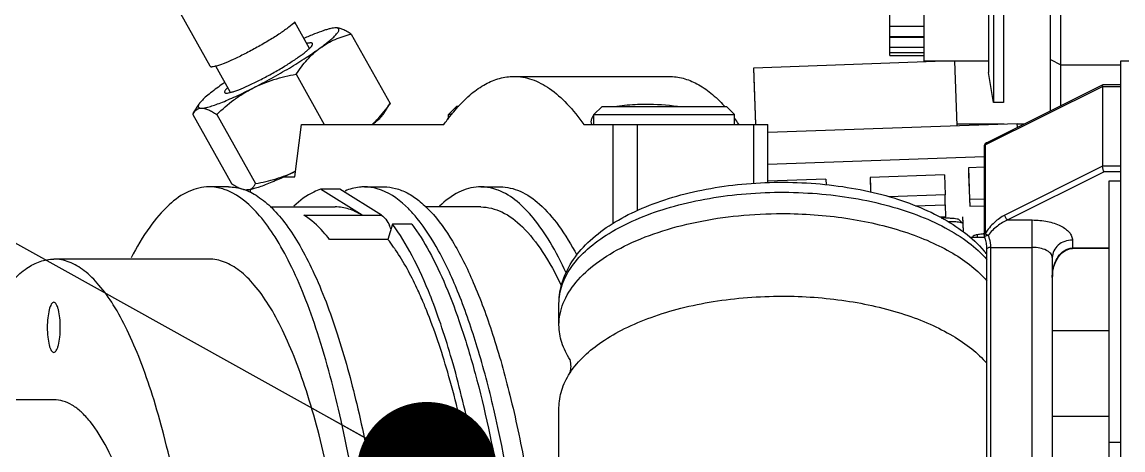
# Model space of a CAD drawing. Header units: millimetres. Extents: x 0 to 841, y 0 to 594.
# Drawn here: x 224.66 to 252.06, y 242.25 to 252.91 of the extents above; entities that cross this region are included whole.
import ezdxf

# ---------------------------------------------------------------- set-up
doc = ezdxf.new("R2010")
doc.units = ezdxf.units.MM
doc.header["$LTSCALE"] = 46.255
doc.layers.get('0').update_dxf_attribs({"linetype": 'CONTINUOUS'})
for name, color, linetype in [('7_ALL_FEATURES', 7, 'CONTINUOUS'), ('AXIS', 7, 'CONTINUOUS'), ('PRT_SURFACE', 7, 'CONTINUOUS')]:
    doc.layers.add(name, color=color, linetype=linetype)
doc.styles.get("Standard").update_dxf_attribs({"font": 'txt', "width": 0.85})
doc.dimstyles.get("Standard").update_dxf_attribs({"dimtxt": 3.5, "dimasz": 3.5, "dimexe": 1.5, "dimexo": 1, "dimtad": 1, "dimtxsty": 'STANDARD', "dimcen": 0.09, "dimadec": 0, "dimazin": 0, "dimtol": 1, "dimtp": 0.01, "dimtm": 0.01, "dimtfac": 1, "dimtofl": 0, "dimtmove": 0, "dimatfit": 3, "dimfxl": 1, "dimtolj": 1, "dimarcsym": 0})

msp = doc.modelspace()

# ---------------------------------------------------------------- linework, layer by layer
at = {"color": 7, "linetype": 'CONTINUOUS'}
for p, q in [((250.256, 250.704), (250.256, 280.638)), ((250.506, 250.829), (250.506, 280.592)), ((247.106, 251.936), (247.106, 276.62)), ((229.341, 251.812), (228.616, 253.111)), ((231.814, 252.252), (231.449, 252.908)), ((232.856, 252.61), (233.819, 250.885)), ((246.256, 252.548), (246.256, 252.81)), ((246.256, 252.81), (247.106, 252.81)), ((246.256, 252.548), (247.106, 252.548)), ((246.256, 252.153), (246.256, 252.284)), ((246.256, 252.284), (247.106, 252.284)), ((246.256, 252.153), (247.106, 252.153)), ((246.256, 252.074), (247.106, 252.074)), ((229.85, 251.156), (229.484, 251.812)), ((242.871, 251.773), (247.384, 251.936)), ((242.923, 250.357), (242.871, 251.773)), ((242.876, 251.505), (242.871, 251.773)), ((248.706, 251.936), (247.106, 251.936)), ((247.927, 250.333), (247.869, 251.936)), ((250.256, 251.974), (250.506, 251.841)), ((250.506, 251.841), (252.006, 251.841)), ((252.006, 251.942), (252.769, 251.942)), ((252.006, 233.355), (252.006, 251.942)), ((231.482, 251.61), (232.182, 250.355)), ((242.918, 250.357), (242.876, 251.505)), ((248.631, 249.85), (251.548, 251.308)), ((248.657, 249.904), (251.563, 251.357)), ((251.548, 251.308), (252.006, 251.308)), ((251.548, 251.308), (251.548, 249.317)), ((251.563, 251.357), (251.569, 251.358)), ((251.569, 251.358), (252.006, 251.358)), ((228.912, 250.61), (228.934, 250.651)), ((228.933, 250.648), (229.068, 250.867)), ((233.663, 250.628), (233.798, 250.847)), ((233.819, 250.885), (233.797, 250.844)), ((235.271, 250.605), (235.471, 250.805)), ((235.531, 250.805), (235.471, 250.805)), ((238.894, 250.605), (239.094, 250.805)), ((239.094, 250.805), (242.194, 250.805)), ((242.394, 250.605), (242.194, 250.805)), ((228.912, 250.61), (229.875, 248.885)), ((229.51, 250.61), (230.473, 248.885)), ((235.271, 250.491), (235.271, 250.605)), ((235.365, 250.605), (235.271, 250.605)), ((238.894, 250.355), (238.894, 250.605)), ((238.894, 250.605), (242.394, 250.605)), ((242.394, 250.355), (242.394, 250.605)), ((243.223, 250.163), (249.426, 250.387)), ((247.925, 250.375), (249.104, 250.375)), ((249.43, 250.29), (249.426, 250.387)), ((249.426, 250.375), (249.6, 250.375)), ((231.452, 249.056), (231.62, 250.355)), ((231.62, 250.355), (235.157, 250.355)), ((238.644, 250.355), (243.223, 250.355)), ((239.359, 250.355), (239.359, 247.882)), ((239.972, 250.355), (239.972, 248.211)), ((242.869, 248.889), (242.869, 250.355)), ((243.223, 248.914), (243.223, 250.355)), ((248.631, 249.85), (248.631, 247.641)), ((243.223, 249.37), (248.602, 249.564)), ((248.602, 249.814), (248.602, 247.605)), ((248.602, 249.295), (248.211, 249.281)), ((248.211, 249.281), (248.24, 248.489)), ((248.211, 249.281), (248.214, 249.113)), ((251.548, 249.317), (249.119, 248.102)), ((252.006, 249.317), (251.548, 249.317)), ((231.186, 249.056), (231.452, 249.056)), ((247.614, 249.105), (245.765, 249.038)), ((245.765, 249.038), (245.778, 248.675)), ((245.765, 249.038), (245.77, 248.789)), ((247.614, 249.105), (247.632, 248.61)), ((248.214, 249.113), (248.243, 248.321)), ((251.59, 249.18), (249.189, 247.98)), ((252.006, 249.18), (251.59, 249.18)), ((230.352, 248.664), (230.352, 248.741)), ((233.126, 248.098), (232.088, 248.744)), ((232.571, 248.744), (232.088, 248.744)), ((233.609, 248.098), (232.571, 248.744)), ((244.666, 248.998), (243.223, 248.946)), ((244.666, 248.998), (244.671, 248.858)), ((245.77, 248.789), (245.774, 248.676)), ((252.006, 248.944), (251.706, 248.944)), ((251.706, 248.944), (251.706, 235.631)), ((247.632, 248.61), (246.231, 248.559)), ((247.636, 248.361), (247.632, 248.61)), ((248.602, 248.502), (248.24, 248.489)), ((248.24, 248.489), (248.243, 248.321)), ((230.84, 248.305), (232.457, 248.305)), ((236.079, 248.305), (234.695, 248.305)), ((246.889, 248.334), (247.636, 248.361)), ((247.631, 248.361), (247.642, 248.058)), ((248.243, 248.321), (248.602, 248.334)), ((231.677, 248.098), (233.609, 248.098)), ((247.642, 248.058), (247.494, 248.053)), ((247.544, 248.028), (247.567, 248.029)), ((247.642, 248.03), (247.642, 248.058)), ((247.964, 247.997), (248.067, 247.903)), ((249.189, 247.98), (249.798, 247.98)), ((249.798, 234.747), (249.798, 247.98)), ((233.882, 247.875), (233.766, 247.498)), ((234.365, 247.875), (233.882, 247.875)), ((248.067, 247.903), (248.072, 247.894)), ((248.072, 247.894), (248.079, 247.683)), ((248.601, 247.634), (248.598, 247.634)), ((233.766, 247.498), (232.317, 247.498)), ((248.242, 247.555), (248.612, 247.555)), ((248.428, 247.612), (248.43, 247.555)), ((248.602, 247.605), (248.606, 247.575)), ((250.798, 247.48), (250.798, 247.267)), ((248.66, 247.247), (248.66, 234.55)), ((248.76, 247.297), (249.798, 247.297)), ((248.76, 247.297), (248.76, 234.6)), ((251.706, 247.28), (250.798, 247.28)), ((251.706, 247.267), (250.798, 247.267)), ((250.298, 247.047), (250.298, 234.997)), ((234.831, 246.071), (234.825, 246.085)), ((234.724, 245.742), (234.72, 245.753)), ((238.023, 245.365), (238.023, 245.896)), ((238.023, 233.252), (238.023, 243.308)), ((251.706, 243.083), (250.298, 243.083)), ((251.706, 242.449), (252.006, 242.449))]:
    msp.add_line(p, q, dxfattribs=at)
for points in [[(248.606, 247.575), (248.626, 247.506), (248.648, 247.4), (248.659, 247.302), (248.66, 247.247)], [(250.298, 246.547), (250.306, 246.673), (250.336, 246.819), (250.385, 246.949), (250.45, 247.061), (250.53, 247.153), (250.623, 247.22), (250.726, 247.259), (250.798, 247.267)]]:
    msp.add_lwpolyline(points, dxfattribs=at)
for centre, radius, start, end in [((248.674, 249.87), 0.038, 116.5936, 128.9258), ((236.079, 247.68), 1.124, 89.9997, 92.937), ((247.673, 245.107), 2.924, 90.5829, 92.068), ((232.502, 247.201), 1.455, 24.5049, 25.9487), ((232.318, 247.118), 1.656, 22.7584, 24.4974), ((246.575, 245.484), 2.66, 38.0902, 40.3693), ((251.366, 246.547), 1.068, 172.7632, 180.007), ((223.71, 241.289), 11.88, 22.0705, 22.844), ((239.995, 243.061), 2.028, 146.736, 147.123)]:
    msp.add_arc(centre, radius, start, end, dxfattribs=at)
for points, knots in [([(231.453, 252.911), (231.407, 252.865), (231.286, 252.767), (231.072, 252.616), (230.808, 252.449), (230.515, 252.279), (230.217, 252.119), (229.935, 251.982), (229.694, 251.878), (229.546, 251.826), (229.482, 251.81)], [0, 0, 0, 0, 0.086649, 0.204944, 0.346054, 0.499133, 0.652334, 0.793797, 0.912645, 1, 1, 1, 1]), ([(232.471, 252.765), (232.453, 252.765), (232.411, 252.761), (232.341, 252.748), (232.259, 252.726), (232.124, 252.683), (231.928, 252.609), (231.766, 252.54), (231.678, 252.501)], [0, 0, 0, 0, 0.066098, 0.150098, 0.251865, 0.370877, 0.657115, 1, 1, 1, 1]), ([(232.083, 252.265), (232.132, 252.301), (232.221, 252.368), (232.341, 252.465), (232.435, 252.55), (232.494, 252.615), (232.527, 252.66), (232.542, 252.687), (232.549, 252.71), (232.55, 252.731), (232.541, 252.748), (232.523, 252.758), (232.499, 252.764), (232.481, 252.765), (232.471, 252.765)], [0, 0, 0, 0, 0.237182, 0.440682, 0.607506, 0.735707, 0.785227, 0.825351, 0.856911, 0.881855, 0.904081, 0.928864, 0.960184, 1, 1, 1, 1]), ([(232.083, 252.265), (232.141, 252.307), (232.261, 252.384), (232.515, 252.511), (232.719, 252.576), (232.856, 252.61)], [0, 0, 0, 0, 0.251656, 0.501403, 1, 1, 1, 1]), ([(232.856, 252.61), (232.82, 252.633), (232.752, 252.674), (232.651, 252.723), (232.559, 252.756), (232.499, 252.765), (232.471, 252.765)], [0, 0, 0, 0, 0.301437, 0.57073, 0.803534, 1, 1, 1, 1]), ([(230.054, 251.224), (230.136, 251.256), (230.311, 251.332), (230.582, 251.464), (230.869, 251.617), (231.151, 251.781), (231.373, 251.92), (231.532, 252.028), (231.634, 252.101), (231.721, 252.168), (231.791, 252.227), (231.843, 252.278), (231.87, 252.311), (231.879, 252.326)], [0, 0, 0, 0, 0.122368, 0.266362, 0.42179, 0.577569, 0.722588, 0.787801, 0.846584, 0.897923, 0.940972, 0.975099, 1, 1, 1, 1]), ([(231.879, 252.326), (231.883, 252.333), (231.89, 252.345), (231.894, 252.363), (231.888, 252.379), (231.873, 252.388), (231.851, 252.391), (231.823, 252.39), (231.787, 252.384), (231.761, 252.378), (231.747, 252.375)], [0, 0, 0, 0, 0.119042, 0.205891, 0.275156, 0.352718, 0.458381, 0.600121, 0.780543, 1, 1, 1, 1]), ([(230.41, 251.265), (230.563, 251.343), (230.868, 251.505), (231.308, 251.757), (231.715, 252.01), (231.968, 252.182), (232.083, 252.265)], [0, 0, 0, 0, 0.264078, 0.530477, 0.781356, 1, 1, 1, 1]), ([(231.482, 251.61), (231.566, 251.736), (231.702, 251.918), (231.911, 252.13), (232.024, 252.223), (232.083, 252.265)], [0, 0, 0, 0, 0.508946, 0.756641, 1, 1, 1, 1]), ([(229.341, 251.812), (229.342, 251.809), (229.354, 251.796), (229.373, 251.795), (229.387, 251.795)], [0, 0, 0, 0, 0.187813, 1, 1, 1, 1]), ([(229.482, 251.81), (229.473, 251.808), (229.441, 251.801), (229.409, 251.795), (229.387, 251.795)], [0, 0, 0, 0, 0.300782, 1, 1, 1, 1]), ([(230.41, 251.265), (230.577, 251.35), (230.929, 251.49), (231.296, 251.576), (231.482, 251.61)], [0, 0, 0, 0, 0.498153, 1, 1, 1, 1]), ([(229.513, 251.265), (229.459, 251.225), (229.36, 251.151), (229.23, 251.044), (229.144, 250.963), (229.094, 250.905), (229.075, 250.88), (229.068, 250.867)], [0, 0, 0, 0, 0.337379, 0.619486, 0.841202, 0.928488, 1, 1, 1, 1]), ([(229.125, 250.765), (229.152, 250.765), (229.217, 250.774), (229.326, 250.8), (229.459, 250.843), (229.616, 250.901), (229.793, 250.974), (230.061, 251.093), (230.268, 251.193), (230.41, 251.265)], [0, 0, 0, 0, 0.059449, 0.140363, 0.242099, 0.36328, 0.502041, 0.656148, 1, 1, 1, 1]), ([(229.51, 250.61), (229.644, 250.739), (229.856, 250.921), (230.164, 251.131), (230.327, 251.223), (230.41, 251.265)], [0, 0, 0, 0, 0.498885, 0.749096, 1, 1, 1, 1]), ([(229.71, 251.403), (229.693, 251.392), (229.627, 251.346), (229.561, 251.3), (229.513, 251.265)], [0, 0, 0, 0, 0.261062, 1, 1, 1, 1]), ([(229.779, 251.276), (229.768, 251.266), (229.75, 251.248), (229.727, 251.221), (229.712, 251.197), (229.703, 251.177), (229.703, 251.16), (229.713, 251.147), (229.731, 251.141), (229.745, 251.14), (229.752, 251.14)], [0, 0, 0, 0, 0.218878, 0.398678, 0.539901, 0.645181, 0.722725, 0.792486, 0.880113, 1, 1, 1, 1]), ([(229.752, 251.14), (229.77, 251.14), (229.81, 251.146), (229.878, 251.162), (229.961, 251.189), (230.022, 251.211), (230.054, 251.224)], [0, 0, 0, 0, 0.163666, 0.386383, 0.666463, 1, 1, 1, 1]), ([(251.548, 251.308), (251.548, 251.319), (251.549, 251.336), (251.558, 251.354), (251.563, 251.357)], [0, 0, 0, 0, 0.627815, 1, 1, 1, 1]), ([(228.934, 250.651), (228.955, 250.684), (228.994, 250.729), (229.066, 250.761), (229.105, 250.765), (229.125, 250.765)], [0, 0, 0, 0, 0.49759, 0.73939, 1, 1, 1, 1]), ([(229.068, 250.867), (229.063, 250.86), (229.055, 250.846), (229.048, 250.825), (229.046, 250.806), (229.05, 250.79), (229.061, 250.778), (229.078, 250.77), (229.1, 250.766), (229.116, 250.765), (229.125, 250.765)], [0, 0, 0, 0, 0.16486, 0.298848, 0.4072, 0.499997, 0.592793, 0.701163, 0.835202, 1, 1, 1, 1]), ([(229.125, 250.765), (229.152, 250.765), (229.212, 250.756), (229.305, 250.723), (229.406, 250.674), (229.474, 250.633), (229.51, 250.61)], [0, 0, 0, 0, 0.196466, 0.42927, 0.698563, 1, 1, 1, 1]), ([(233.371, 250.354), (233.414, 250.392), (233.58, 250.554), (233.722, 250.739), (233.819, 250.885)], [0, 0, 0, 0, 0.244898, 1, 1, 1, 1]), ([(233.384, 250.356), (233.417, 250.382), (233.478, 250.432), (233.558, 250.505), (233.619, 250.568), (233.651, 250.609), (233.663, 250.628)], [0, 0, 0, 0, 0.327231, 0.604299, 0.828837, 1, 1, 1, 1]), ([(248.631, 249.85), (248.627, 249.848), (248.616, 249.842), (248.606, 249.832), (248.603, 249.823)], [0, 0, 0, 0, 0.295326, 1, 1, 1, 1]), ([(248.65, 249.9), (248.647, 249.897), (248.635, 249.883), (248.631, 249.864), (248.631, 249.85)], [0, 0, 0, 0, 0.220686, 1, 1, 1, 1]), ([(251.59, 249.18), (251.576, 249.197), (251.557, 249.243), (251.548, 249.29), (251.548, 249.317)], [0, 0, 0, 0, 0.453119, 1, 1, 1, 1]), ([(231.469, 249.192), (231.336, 249.125), (231.141, 249.032), (230.888, 248.922), (230.722, 248.855), (230.575, 248.801), (230.45, 248.762), (230.347, 248.738), (230.286, 248.73), (230.26, 248.73)], [0, 0, 0, 0, 0.34442, 0.49815, 0.636401, 0.757146, 0.858701, 0.939835, 1, 1, 1, 1]), ([(230.473, 248.885), (230.645, 248.916), (230.986, 248.995), (231.314, 249.119), (231.471, 249.194)], [0, 0, 0, 0, 0.50168, 1, 1, 1, 1]), ([(229.318, 248.805), (229.147, 248.805), (228.774, 248.713), (228.269, 248.345), (227.791, 247.772), (227.516, 247.301), (227.379, 247.037)], [0, 0, 0, 0, 0.187536, 0.40572, 0.673686, 1, 1, 1, 1]), ([(229.775, 248.711), (229.738, 248.727), (229.591, 248.78), (229.434, 248.805), (229.318, 248.805)], [0, 0, 0, 0, 0.258634, 1, 1, 1, 1]), ([(229.801, 248.805), (229.924, 248.805), (230.183, 248.761), (230.554, 248.571), (230.912, 248.266), (231.26, 247.849), (231.596, 247.322), (232.054, 246.428), (232.333, 245.679), (232.505, 245.147)], [0, 0, 0, 0, 0.07721, 0.161491, 0.258212, 0.370701, 0.500717, 0.649, 1, 1, 1, 1]), ([(229.875, 248.885), (229.911, 248.862), (229.979, 248.822), (230.08, 248.772), (230.172, 248.739), (230.232, 248.73), (230.26, 248.73)], [0, 0, 0, 0, 0.301437, 0.57073, 0.803534, 1, 1, 1, 1]), ([(230.26, 248.73), (230.283, 248.73), (230.33, 248.736), (230.391, 248.769), (230.438, 248.821), (230.462, 248.862), (230.473, 248.885)], [0, 0, 0, 0, 0.253532, 0.489516, 0.733469, 1, 1, 1, 1]), ([(232.088, 248.744), (232.031, 248.725), (231.788, 248.626), (231.574, 248.464), (231.428, 248.326)], [0, 0, 0, 0, 0.228716, 1, 1, 1, 1]), ([(233.182, 248.805), (233.141, 248.805), (232.976, 248.796), (232.814, 248.751), (232.7, 248.701)], [0, 0, 0, 0, 0.244242, 1, 1, 1, 1]), ([(233.608, 248.724), (233.573, 248.737), (233.435, 248.783), (233.289, 248.805), (233.182, 248.805)], [0, 0, 0, 0, 0.257541, 1, 1, 1, 1]), ([(233.665, 248.805), (233.763, 248.805), (233.966, 248.778), (234.262, 248.658), (234.553, 248.462), (234.956, 248.08), (235.433, 247.402), (235.941, 246.367), (236.411, 245.079), (236.834, 243.558), (237.201, 241.83), (237.62, 239.212), (237.949, 235.668), (238.046, 231.279), (237.846, 226.945), (237.505, 224.122), (237.275, 222.781)], [0, 0, 0, 0, 0.010776, 0.022202, 0.034817, 0.049007, 0.082959, 0.125051, 0.175306, 0.23327, 0.298187, 0.369087, 0.524183, 0.688371, 0.850602, 1, 1, 1, 1]), ([(236.022, 248.804), (235.853, 248.795), (235.49, 248.689), (235.195, 248.462), (235.051, 248.327)], [0, 0, 0, 0, 0.460902, 1, 1, 1, 1]), ([(236.506, 248.724), (236.471, 248.737), (236.334, 248.783), (236.187, 248.805), (236.079, 248.805)], [0, 0, 0, 0, 0.257574, 1, 1, 1, 1]), ([(236.562, 248.805), (236.73, 248.805), (237.094, 248.718), (237.59, 248.365), (238.059, 247.813), (238.33, 247.36), (238.465, 247.105)], [0, 0, 0, 0, 0.188952, 0.407709, 0.675162, 1, 1, 1, 1]), ([(238.023, 245.896), (238.023, 246.088), (238.09, 246.482), (238.37, 247.023), (238.798, 247.5), (239.351, 247.91), (240.011, 248.256), (240.763, 248.534), (241.589, 248.742), (242.771, 248.922), (243.99, 248.943), (245.189, 248.808), (246.041, 248.632), (246.827, 248.382), (247.721, 247.977), (248.31, 247.55), (248.602, 247.207)], [0, 0, 0, 0, 0.046889, 0.095112, 0.146171, 0.201431, 0.261591, 0.326624, 0.395897, 0.468345, 0.61707, 0.690468, 0.761239, 0.828178, 0.890449, 1, 1, 1, 1]), ([(229.407, 215.309), (229.547, 215.32), (229.842, 215.402), (230.252, 215.673), (230.647, 216.086), (231.027, 216.635), (231.392, 217.318), (231.738, 218.129), (232.064, 219.062), (232.484, 220.519), (232.924, 222.585), (233.313, 225.304), (233.566, 228.261), (233.675, 231.35), (233.634, 234.464), (233.445, 237.494), (233.116, 240.333), (232.658, 242.881), (232.165, 244.773), (231.706, 246.065), (231.357, 246.864), (230.99, 247.535), (230.523, 248.193), (230.089, 248.583), (229.775, 248.711)], [0, 0, 0, 0, 0.01187, 0.025304, 0.041143, 0.059848, 0.081615, 0.106481, 0.134378, 0.165169, 0.2346, 0.312793, 0.397294, 0.485359, 0.574086, 0.660549, 0.741915, 0.815583, 0.879321, 0.90693, 0.931497, 0.952964, 0.971379, 1, 1, 1, 1]), ([(234.494, 248.02), (234.425, 248.104), (234.174, 248.387), (233.86, 248.628), (233.608, 248.724)], [0, 0, 0, 0, 0.286549, 1, 1, 1, 1]), ([(238.2, 246.663), (238.08, 246.925), (237.835, 247.402), (237.332, 248.147), (236.853, 248.591), (236.506, 248.724)], [0, 0, 0, 0, 0.318634, 0.589136, 1, 1, 1, 1]), ([(238.023, 245.896), (238.023, 246.055), (238.083, 246.389), (238.338, 246.857), (238.742, 247.289), (239.282, 247.677), (239.943, 248.012), (240.706, 248.287), (241.551, 248.494), (242.765, 248.673), (244.314, 248.697), (245.821, 248.469), (246.915, 248.128), (247.618, 247.815), (248.207, 247.447), (248.532, 247.153), (248.666, 246.998)], [0, 0, 0, 0, 0.039203, 0.081554, 0.129283, 0.183444, 0.244143, 0.310808, 0.382396, 0.457548, 0.612043, 0.761178, 0.829919, 0.893058, 0.949815, 1, 1, 1, 1]), ([(233.126, 248.098), (233.022, 248.163), (232.807, 248.267), (232.57, 248.305), (232.457, 248.305)], [0, 0, 0, 0, 0.519822, 1, 1, 1, 1]), ([(236.079, 248.305), (236.258, 248.305), (236.649, 248.201), (237.171, 247.791), (237.661, 247.156), (237.941, 246.639), (238.081, 246.347)], [0, 0, 0, 0, 0.18272, 0.399017, 0.668755, 1, 1, 1, 1]), ([(232.317, 247.498), (232.266, 247.562), (232.078, 247.786), (231.857, 247.987), (231.677, 248.098)], [0, 0, 0, 0, 0.277394, 1, 1, 1, 1]), ([(233.609, 248.098), (233.649, 248.073), (233.727, 247.991), (233.782, 247.895), (233.809, 247.838)], [0, 0, 0, 0, 0.429403, 1, 1, 1, 1]), ([(236.021, 219.398), (236.175, 219.913), (236.458, 221.012), (236.936, 223.433), (237.348, 226.792), (237.558, 231.044), (237.481, 235.367), (237.124, 239.461), (236.594, 242.59), (236.028, 244.754), (235.576, 246.076), (235.085, 247.158), (234.698, 247.769), (234.494, 248.02)], [0, 0, 0, 0, 0.055182, 0.116417, 0.253274, 0.402058, 0.55314, 0.696698, 0.823561, 0.878295, 0.926203, 0.966808, 1, 1, 1, 1]), ([(238.023, 245.365), (238.023, 245.456), (238.042, 245.641), (238.154, 246.015), (238.443, 246.471), (238.972, 246.948), (239.669, 247.362), (240.51, 247.7), (241.465, 247.951), (242.499, 248.105), (243.212, 248.14), (243.573, 248.14)], [0, 0, 0, 0, 0.040707, 0.082571, 0.17327, 0.277885, 0.398281, 0.5337, 0.68165, 0.83851, 1, 1, 1, 1]), ([(243.573, 248.14), (244.105, 248.14), (245.136, 248.067), (246.37, 247.79), (247.248, 247.457), (247.812, 247.172), (248.288, 246.848), (248.554, 246.597), (248.667, 246.467)], [0, 0, 0, 0, 0.290049, 0.562161, 0.686743, 0.801653, 0.906087, 1, 1, 1, 1]), ([(247.643, 248.031), (247.682, 248.031), (247.753, 248.03), (247.849, 248.025), (247.916, 248.015), (247.954, 248.006), (247.964, 247.997)], [0, 0, 0, 0, 0.357925, 0.660166, 0.879771, 1, 1, 1, 1]), ([(247.698, 247.946), (247.713, 247.946), (247.768, 247.945), (247.824, 247.944), (247.865, 247.941)], [0, 0, 0, 0, 0.265483, 1, 1, 1, 1]), ([(247.865, 247.941), (247.91, 247.938), (247.97, 247.933), (248.037, 247.918), (248.06, 247.909), (248.067, 247.903)], [0, 0, 0, 0, 0.656317, 0.869958, 1, 1, 1, 1]), ([(249.119, 248.102), (249.024, 248.054), (248.838, 247.921), (248.691, 247.744), (248.631, 247.641)], [0, 0, 0, 0, 0.470231, 1, 1, 1, 1]), ([(249.189, 247.98), (249.098, 247.942), (248.916, 247.835), (248.764, 247.685), (248.702, 247.596)], [0, 0, 0, 0, 0.476937, 1, 1, 1, 1]), ([(249.19, 247.98), (249.168, 247.991), (249.134, 248.029), (249.119, 248.077), (249.119, 248.102)], [0, 0, 0, 0, 0.487771, 1, 1, 1, 1]), ([(249.798, 247.98), (249.926, 247.98), (250.169, 247.957), (250.45, 247.87), (250.627, 247.765), (250.722, 247.679), (250.783, 247.583), (250.798, 247.513), (250.798, 247.48)], [0, 0, 0, 0, 0.318375, 0.60155, 0.722111, 0.826868, 0.917694, 1, 1, 1, 1]), ([(234.825, 246.085), (234.69, 246.427), (234.415, 247.046), (234.065, 247.628), (233.882, 247.875)], [0, 0, 0, 0, 0.545058, 1, 1, 1, 1]), ([(234.365, 247.875), (234.525, 247.66), (234.832, 247.162), (235.234, 246.306), (235.611, 245.289), (236.097, 243.657), (236.593, 241.299), (236.858, 239.317), (236.967, 238.257)], [0, 0, 0, 0, 0.079931, 0.173969, 0.281983, 0.40337, 0.682127, 1, 1, 1, 1]), ([(248.598, 247.634), (248.582, 247.632), (248.525, 247.627), (248.468, 247.62), (248.427, 247.612)], [0, 0, 0, 0, 0.27794, 1, 1, 1, 1]), ([(248.602, 247.605), (248.602, 247.609), (248.605, 247.625), (248.62, 247.635), (248.631, 247.641)], [0, 0, 0, 0, 0.209591, 1, 1, 1, 1]), ([(248.631, 247.641), (248.636, 247.638), (248.646, 247.63), (248.669, 247.615), (248.688, 247.603), (248.702, 247.596)], [0, 0, 0, 0, 0.201132, 0.444535, 1, 1, 1, 1]), ([(233.958, 247.236), (233.942, 247.259), (233.88, 247.348), (233.816, 247.435), (233.766, 247.498)], [0, 0, 0, 0, 0.257895, 1, 1, 1, 1]), ([(248.427, 247.612), (248.399, 247.607), (248.363, 247.599), (248.326, 247.584), (248.317, 247.574), (248.317, 247.57)], [0, 0, 0, 0, 0.697635, 0.89445, 1, 1, 1, 1]), ([(248.702, 247.596), (248.69, 247.591), (248.668, 247.586), (248.641, 247.579), (248.624, 247.575), (248.615, 247.574), (248.61, 247.574), (248.607, 247.574), (248.606, 247.575)], [0, 0, 0, 0, 0.379853, 0.700302, 0.823083, 0.915294, 0.973533, 1, 1, 1, 1]), ([(248.702, 247.596), (248.711, 247.571), (248.743, 247.474), (248.76, 247.372), (248.76, 247.297)], [0, 0, 0, 0, 0.25984, 1, 1, 1, 1]), ([(250.798, 247.48), (250.733, 247.48), (250.605, 247.458), (250.439, 247.365), (250.326, 247.221), (250.298, 247.104), (250.298, 247.047)], [0, 0, 0, 0, 0.266347, 0.5234, 0.766765, 1, 1, 1, 1]), ([(234.659, 245.901), (234.605, 246.029), (234.401, 246.489), (234.162, 246.934), (233.958, 247.236)], [0, 0, 0, 0, 0.275962, 1, 1, 1, 1]), ([(248.76, 247.297), (248.748, 247.297), (248.723, 247.294), (248.686, 247.284), (248.66, 247.262), (248.66, 247.247)], [0, 0, 0, 0, 0.324278, 0.612777, 1, 1, 1, 1]), ([(250.298, 247.047), (250.298, 247.064), (250.291, 247.099), (250.26, 247.147), (250.213, 247.19), (250.124, 247.242), (249.984, 247.286), (249.862, 247.297), (249.798, 247.297)], [0, 0, 0, 0, 0.082306, 0.173132, 0.27789, 0.39845, 0.681624, 1, 1, 1, 1]), ([(250.307, 246.682), (250.315, 246.75), (250.346, 246.885), (250.437, 247.073), (250.56, 247.204), (250.689, 247.268), (250.762, 247.28), (250.798, 247.28)], [0, 0, 0, 0, 0.244796, 0.491549, 0.74214, 0.870445, 1, 1, 1, 1]), ([(229.324, 232.055), (229.324, 233.028), (229.276, 234.938), (229.062, 237.711), (228.716, 240.269), (228.315, 242.214), (227.928, 243.583), (227.626, 244.457), (227.304, 245.213), (226.965, 245.844), (226.611, 246.346), (226.242, 246.716), (225.858, 246.949), (225.583, 247.005), (225.454, 247.005)], [0, 0, 0, 0, 0.181389, 0.356287, 0.518511, 0.662501, 0.726205, 0.783755, 0.834833, 0.879289, 0.917215, 0.949084, 0.975999, 1, 1, 1, 1]), ([(236.484, 238.257), (236.405, 239.026), (236.221, 240.499), (235.85, 242.587), (235.403, 244.432), (235.033, 245.56), (234.831, 246.071)], [0, 0, 0, 0, 0.28941, 0.555934, 0.794246, 1, 1, 1, 1]), ([(238.299, 244.173), (238.501, 244.481), (238.952, 244.885), (239.668, 245.296), (240.33, 245.574), (241.07, 245.798), (242.153, 246.019), (243.001, 246.083), (243.573, 246.083)], [0, 0, 0, 0, 0.190681, 0.303765, 0.427963, 0.561867, 0.703505, 1, 1, 1, 1]), ([(243.573, 246.083), (244.104, 246.083), (245.135, 246.01), (246.368, 245.734), (247.246, 245.402), (247.809, 245.116), (248.286, 244.793), (248.552, 244.542), (248.665, 244.412)], [0, 0, 0, 0, 0.289996, 0.562082, 0.686668, 0.801593, 0.906053, 1, 1, 1, 1]), ([(236.38, 237.918), (236.302, 238.691), (236.121, 240.172), (235.751, 242.268), (235.302, 244.112), (234.929, 245.236), (234.724, 245.742)], [0, 0, 0, 0, 0.290631, 0.557797, 0.795793, 1, 1, 1, 1]), ([(238.299, 244.5), (238.213, 244.633), (238.074, 244.91), (238.023, 245.217), (238.023, 245.365)], [0, 0, 0, 0, 0.516886, 1, 1, 1, 1]), ([(232.505, 245.147), (232.691, 244.572), (233.03, 243.328), (233.431, 241.329), (233.751, 239.115), (234.062, 235.89), (234.172, 232.548), (234.089, 229.183), (233.928, 226.72), (233.673, 224.381), (233.331, 222.22), (232.909, 220.286), (232.419, 218.624), (231.872, 217.268), (231.349, 216.361), (230.897, 215.832), (230.571, 215.555), (230.237, 215.373), (230.003, 215.318), (229.89, 215.309)], [0, 0, 0, 0, 0.058098, 0.123907, 0.196143, 0.27331, 0.435728, 0.517484, 0.597222, 0.67322, 0.743867, 0.807718, 0.863559, 0.910508, 0.948183, 0.963689, 0.977206, 0.989114, 1, 1, 1, 1]), ([(238.31, 244.454), (238.308, 244.466), (238.303, 244.484), (238.294, 244.506), (238.292, 244.513), (238.29, 244.515), (238.295, 244.507), (238.296, 244.505), (238.299, 244.5)], [0, 0, 0, 0, 0.449534, 0.724764, 0.782, 0.788544, 0.79747, 1, 1, 1, 1]), ([(238.296, 244.171), (238.311, 244.21), (238.328, 244.305), (238.322, 244.402), (238.31, 244.454)], [0, 0, 0, 0, 0.44304, 1, 1, 1, 1]), ([(238.023, 243.308), (238.023, 243.454), (238.072, 243.757), (238.207, 244.031), (238.292, 244.162)], [0, 0, 0, 0, 0.483527, 1, 1, 1, 1]), ([(224.765, 236.845), (224.708, 237.322), (224.58, 238.236), (224.331, 239.532), (224.038, 240.677), (223.708, 241.651), (223.347, 242.435), (223.006, 242.951), (222.715, 243.243), (222.506, 243.392), (222.292, 243.484), (222.144, 243.505), (222.074, 243.505)], [0, 0, 0, 0, 0.19174, 0.368078, 0.526006, 0.663096, 0.777767, 0.86976, 0.907886, 0.941509, 0.971703, 1, 1, 1, 1])]:
    msp.add_open_spline(points, degree=3, knots=knots, dxfattribs=at)
for points in [[(248.609, 249.852), (248.604, 249.84), (248.602, 249.827), (248.602, 249.814)], [(248.657, 249.904), (248.636, 249.893), (248.618, 249.874), (248.609, 249.852)], [(248.603, 249.823), (248.602, 249.82), (248.602, 249.817), (248.602, 249.815)]]:
    msp.add_open_spline(points, degree=3, dxfattribs=at)
at = {"layer": '7_ALL_FEATURES', "color": 7, "linetype": 'CONTINUOUS'}
for p, q in [((246.256, 252.81), (246.256, 253.228)), ((246.256, 252.284), (246.256, 252.548)), ((247.106, 252.526), (246.256, 252.526)), ((246.256, 252.074), (246.256, 252.153))]:
    msp.add_line(p, q, dxfattribs=at)
at = {"layer": 'AXIS', "color": 7, "linetype": 'CONTINUOUS'}
for p, q in [((248.831, 258.905), (248.831, 250.905)), ((249.081, 258.905), (249.081, 250.905)), ((248.706, 255.529), (248.706, 251.655)), ((236.9, 251.555), (240.764, 251.555)), ((248.831, 250.905), (248.706, 251.655)), ((249.081, 250.905), (248.831, 250.905)), ((238.819, 250.43), (238.831, 250.355)), ((229.801, 248.805), (229.318, 248.805)), ((233.182, 248.805), (233.665, 248.805)), ((236.079, 248.805), (236.562, 248.805)), ((229.318, 247.005), (225.454, 247.005)), ((238.023, 245.365), (238.023, 245.896)), ((251.706, 245.217), (250.298, 245.217)), ((225.454, 243.505), (222.074, 243.505)), ((238.023, 233.252), (238.023, 243.308))]:
    msp.add_line(p, q, dxfattribs=at)
for centre, radius, start, end in [((240.168, 244.268), 6.588, 83.01, 89.9664), ((239.315, 248.236), 3.826, 41.9671, 42.519), ((239.129, 250.354), 0.336, 133.8341, 135.734), ((238.177, 247.313), 5.292, 35.3729, 37.1386), ((237.913, 247.124), 5.616, 35.1165, 35.3876)]:
    msp.add_arc(centre, radius, start, end, dxfattribs=at)
for points, knots in [([(235.505, 250.795), (235.611, 250.913), (235.825, 251.124), (236.176, 251.37), (236.535, 251.521), (236.782, 251.555), (236.9, 251.555)], [0, 0, 0, 0, 0.29179, 0.549709, 0.781921, 1, 1, 1, 1]), ([(236.9, 251.555), (237.051, 251.555), (237.368, 251.498), (237.82, 251.255), (238.256, 250.865), (238.515, 250.538), (238.644, 250.355)], [0, 0, 0, 0, 0.205563, 0.431625, 0.693421, 1, 1, 1, 1]), ([(240.764, 251.555), (240.881, 251.555), (241.122, 251.522), (241.475, 251.377), (241.82, 251.14), (242.03, 250.936), (242.135, 250.822)], [0, 0, 0, 0, 0.218962, 0.451628, 0.709291, 1, 1, 1, 1]), ([(235.157, 250.355), (235.185, 250.395), (235.295, 250.546), (235.413, 250.692), (235.505, 250.795)], [0, 0, 0, 0, 0.261963, 1, 1, 1, 1]), ([(240.172, 250.856), (240.108, 250.856), (239.872, 250.852), (239.635, 250.834), (239.465, 250.807)], [0, 0, 0, 0, 0.269965, 1, 1, 1, 1]), ([(238.889, 250.588), (238.867, 250.566), (238.832, 250.518), (238.819, 250.458), (238.819, 250.43)], [0, 0, 0, 0, 0.520694, 1, 1, 1, 1]), ([(222.97, 243.516), (223.126, 244.023), (223.38, 244.735), (223.799, 245.588), (224.108, 246.09), (224.427, 246.488), (224.758, 246.78), (225.1, 246.962), (225.34, 247.005), (225.454, 247.005)], [0, 0, 0, 0, 0.352994, 0.501977, 0.632357, 0.744778, 0.84094, 0.924173, 1, 1, 1, 1]), ([(229.318, 217.105), (229.447, 217.105), (229.721, 217.161), (230.106, 217.394), (230.475, 217.764), (230.829, 218.266), (231.168, 218.897), (231.49, 219.653), (231.791, 220.527), (232.179, 221.896), (232.58, 223.841), (232.926, 226.399), (233.139, 229.172), (233.212, 232.055), (233.139, 234.938), (232.926, 237.711), (232.58, 240.269), (232.179, 242.214), (231.791, 243.583), (231.49, 244.457), (231.168, 245.213), (230.829, 245.844), (230.475, 246.346), (230.106, 246.716), (229.721, 246.949), (229.447, 247.005), (229.318, 247.005)], [0, 0, 0, 0, 0.012, 0.025458, 0.041393, 0.060355, 0.082583, 0.108123, 0.136897, 0.168749, 0.240745, 0.321856, 0.409305, 0.5, 0.590695, 0.678144, 0.759255, 0.831251, 0.863103, 0.891877, 0.917417, 0.939645, 0.958607, 0.974542, 0.988, 1, 1, 1, 1]), ([(225.454, 245.93), (225.428, 245.93), (225.39, 245.886), (225.361, 245.82), (225.326, 245.707), (225.3, 245.534), (225.292, 245.385), (225.292, 245.305)], [0, 0, 0, 0, 0.116693, 0.212619, 0.334442, 0.64198, 1, 1, 1, 1]), ([(225.616, 245.305), (225.616, 245.385), (225.609, 245.534), (225.582, 245.707), (225.547, 245.82), (225.518, 245.886), (225.48, 245.93), (225.454, 245.93)], [0, 0, 0, 0, 0.35802, 0.665558, 0.787381, 0.883307, 1, 1, 1, 1]), ([(225.292, 245.305), (225.292, 245.225), (225.3, 245.076), (225.326, 244.903), (225.361, 244.79), (225.39, 244.724), (225.428, 244.68), (225.454, 244.68)], [0, 0, 0, 0, 0.35802, 0.665558, 0.787381, 0.883307, 1, 1, 1, 1]), ([(225.454, 244.68), (225.48, 244.68), (225.518, 244.724), (225.547, 244.79), (225.582, 244.903), (225.609, 245.076), (225.616, 245.225), (225.616, 245.305)], [0, 0, 0, 0, 0.116693, 0.212619, 0.334442, 0.64198, 1, 1, 1, 1]), ([(227.295, 223.082), (227.424, 223.477), (227.658, 224.334), (228.044, 226.255), (228.353, 228.951), (228.444, 231.776), (228.382, 234.098), (228.268, 235.794), (228.088, 237.402), (227.847, 238.883), (227.552, 240.204), (227.21, 241.333), (226.829, 242.247), (226.465, 242.852), (226.151, 243.196), (225.925, 243.372), (225.692, 243.48), (225.531, 243.505), (225.454, 243.505)], [0, 0, 0, 0, 0.058291, 0.124427, 0.274714, 0.438141, 0.52032, 0.600366, 0.676518, 0.747132, 0.810742, 0.866125, 0.912415, 0.949289, 0.964389, 0.977544, 0.989194, 1, 1, 1, 1])]:
    msp.add_open_spline(points, degree=3, knots=knots, dxfattribs=at)
at = {"layer": 'PRT_SURFACE', "color": 7, "linetype": 'CONTINUOUS'}
for q in [(248.081, 247.682), (248.07, 247.903)]:
    msp.add_line((248.067, 248.06), q, dxfattribs=at)

# ---------------------------------------------------------------- leaders
at = {"color": 2, "linetype": 'CONTINUOUS'}
msp.add_leader([(234.738, 241.699), (190.546, 266.293), (184.546, 266.293)], dimstyle='STANDARD', override={"dimtad": 0, "dimldrblk": 'DOT'}, dxfattribs=at)

doc.saveas('drawing.dxf')
